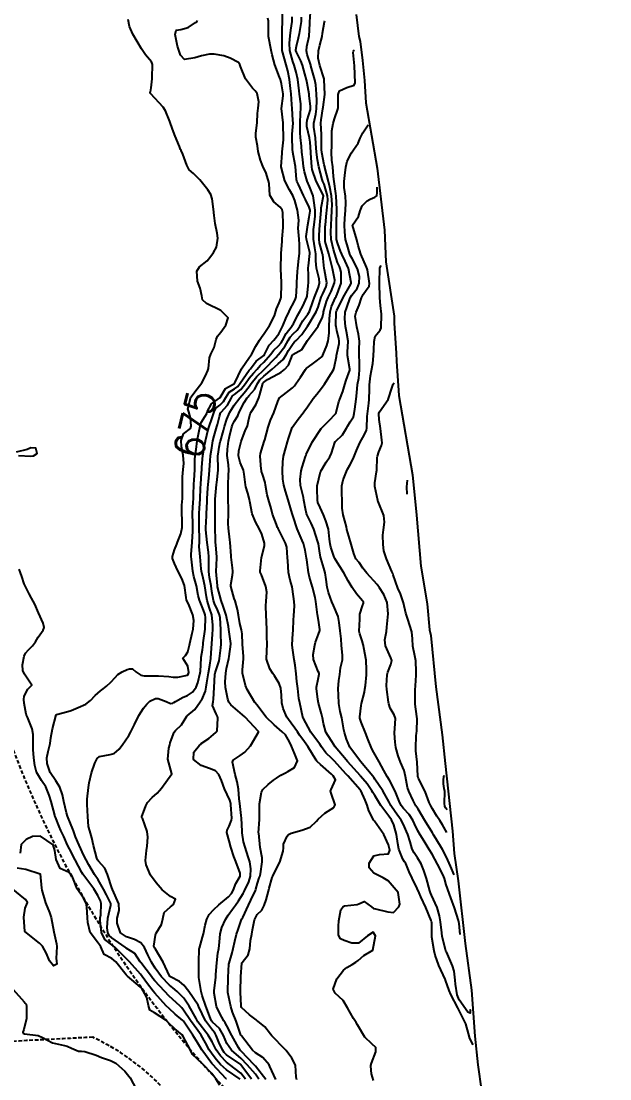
# Model space of a CAD drawing. Header units: metres. Extents: x 292545 to 299085, y 7450245 to 7463078.
# Drawn here: x 296364.2 to 296445.4, y 7455698.9 to 7455844.9 of the extents above; entities that cross this region are included whole.
import ezdxf
from ezdxf.enums import TextEntityAlignment as Align

# ---------------------------------------------------------------- set-up
doc = ezdxf.new("R2010")
doc.units = ezdxf.units.M
doc.linetypes.add('DASHED', pattern=[0.75, 0.5, -0.25])
for name, color, linetype in [('Area', 45, 'Continuous'), ('Cotas', 45, 'Continuous'), ('Curvas de Nivel 1m', 11, 'Continuous'), ('Curvas de Nivel 5m', 15, 'Continuous'), ('Vias Secundárias', 230, 'DASHED')]:
    doc.layers.add(name, color=color, linetype=linetype)
doc.styles.add('Style-STANDARD', font='STANDARD.shx')

msp = doc.modelspace()

# ---------------------------------------------------------------- linework, layer by layer
at = {"layer": 'Area'}
msp.add_polyline3d([(296410.41, 7455845.79, 686.14), (296410.76, 7455842.79, 696.77), (296410.96, 7455842.07, 687.61), (296411.27, 7455839.48, 700.37), (296411.57, 7455836.68, 693.24), (296411.75, 7455833.62, 683.71), (296413.28, 7455824.6, 696.37), (296414.29, 7455816.06, 699.88), (296414.48, 7455811.67, 685.42), (296415.64, 7455804.19, 699.33), (296415.66, 7455803.23, 691.2), (296415.91, 7455799.06, 695.33), (296415.98, 7455797.95, 692.13), (296416.3, 7455793.22, 687.85), (296418.17, 7455782.3, 707.46), (296418.74, 7455776.71, 687.16), (296419.31, 7455769.7, 692.67), (296420.21, 7455764.51, 705.05), (296420.53, 7455760.9, 704.78), (296420.71, 7455760.13, 703.08), (296421.4, 7455753.04, 687.29), (296421.73, 7455750.61, 698.34), (296422.26, 7455746.42, 699.78), (296422.69, 7455742.45, 705.62), (296423.7, 7455733.13, 685.91), (296423.94, 7455730.06, 685.21), (296424.48, 7455726.25, 684.19), (296425.43, 7455717.64, 686.52), (296426.29, 7455711.16, 684.58), (296426.76, 7455704.85, 682.64), (296427.18, 7455700.89, 683.33), (296427.7, 7455697.31, 685.04)], dxfattribs=at)
at = {"layer": 'Curvas de Nivel 1m', "flags": 128}
for points, elevation in [([(296396.97, 7455698.88), (296396.5, 7455699.57), (296395.39, 7455700.9), (296394.53, 7455701.75), (296393.2, 7455702.92), (296392.56, 7455703.83), (296392.1, 7455704.94), (296391.54, 7455705.9), (296390.59, 7455706.78), (296390.44, 7455706.96), (296390.3, 7455707.25), (296389.68, 7455708.97), (296389.15, 7455710.46), (296389.02, 7455710.98), (296388.69, 7455712.95), (296388.69, 7455712.98), (296388.71, 7455714.95), (296388.71, 7455714.98), (296388.77, 7455716.92), (296388.78, 7455716.98), (296389.23, 7455718.48), (296389.34, 7455718.97), (296389.59, 7455720.13), (296389.81, 7455720.97), (296390.12, 7455721.62), (296390.78, 7455722.32), (296391.48, 7455722.95), (296392.79, 7455724.07), (296393.21, 7455724.51), (296393.42, 7455724.92), (296393.82, 7455725.92), (296394.39, 7455726.91), (296394.42, 7455727.33), (296393.8, 7455728.92), (296393.55, 7455729.61), (296393.13, 7455730.93), (296392.89, 7455731.8), (296392.58, 7455732.93), (296392.6, 7455733.24), (296392.91, 7455733.83), (296393.22, 7455734.62), (296393.25, 7455734.93), (296393.14, 7455736.74), (296393.11, 7455736.93), (296392.96, 7455737.4), (296392.27, 7455738.94), (296391.83, 7455740.09), (296391.45, 7455740.95), (296391, 7455741.46), (296390.19, 7455741.78), (296389.01, 7455742.16), (296387.97, 7455742.99), (296388.02, 7455744), (296388.8, 7455744.98), (296388.92, 7455745.1), (296389.05, 7455745.2), (296390.1, 7455745.92), (296391.07, 7455746.75), (296391.17, 7455746.85), (296391.22, 7455746.95), (296391.35, 7455748.69), (296391.28, 7455748.95), (296391.1, 7455749.29), (296390.6, 7455750.45), (296390.67, 7455750.96), (296390.74, 7455751.33), (296390.82, 7455752.95), (296390.93, 7455754.72), (296390.97, 7455754.95), (296391.17, 7455755.67), (296391.5, 7455756.63), (296391.57, 7455756.95), (296391.74, 7455758.41), (296391.78, 7455758.94), (296391.76, 7455760.41), (296391.74, 7455760.94), (296391.66, 7455762.55), (296391.57, 7455762.95), (296391.27, 7455763.64), (296390.85, 7455764.53), (296390.72, 7455764.96), (296390.52, 7455766.19), (296390.4, 7455766.96), (296390.19, 7455768.1), (296390.1, 7455768.97), (296390.1, 7455769.73), (296390.08, 7455770.97), (296390.02, 7455771.63), (296389.86, 7455772.97), (296389.68, 7455774.69), (296389.67, 7455774.97), (296389.77, 7455776.62), (296389.78, 7455776.97), (296389.85, 7455778.57), (296389.86, 7455778.97), (296389.95, 7455780.48), (296389.99, 7455780.96), (296390.14, 7455782.31), (296390.2, 7455782.96), (296390.26, 7455784.21), (296390.31, 7455784.96), (296390.48, 7455786.02), (296390.66, 7455786.96), (296390.83, 7455787.68), (296391.21, 7455788.95), (296391.3, 7455789.22), (296391.58, 7455790.34), (296391.71, 7455790.83), (296391.79, 7455790.95), (296392.64, 7455791.91), (296393.22, 7455792.93), (296393.37, 7455793.17), (296393.62, 7455793.36), (296394.49, 7455794.06), (296395.14, 7455794.91), (296395.65, 7455795.64), (296396.23, 7455796.33), (296396.73, 7455796.89), (296397.17, 7455797.38), (296397.67, 7455797.84), (296398.6, 7455798.87), (296399.06, 7455799.49), (296399.7, 7455800.11), (296400.06, 7455800.49), (296400.25, 7455800.84), (296400.75, 7455801.81), (296401.57, 7455802.83), (296401.64, 7455802.92), (296401.74, 7455803.12), (296402.31, 7455804.26), (296402.64, 7455804.82), (296403.04, 7455805.55), (296403.59, 7455806.81), (296403.63, 7455806.96), (296403.8, 7455808.38), (296403.83, 7455808.81), (296403.82, 7455809.87), (296403.79, 7455810.81), (296403.8, 7455810.85), (296403.84, 7455811.13), (296404.01, 7455812.81), (296404, 7455812.95), (296403.86, 7455813.52), (296403.55, 7455814.81), (296403.52, 7455815.17), (296403.72, 7455816.8), (296403.91, 7455817.85), (296404.05, 7455818.67), (296404.05, 7455818.8), (296403.93, 7455819.22), (296403.41, 7455820.28), (296403.16, 7455820.81), (296402.45, 7455822.34), (296402.21, 7455822.83), (296402.17, 7455823.02), (296402.02, 7455824.83), (296402, 7455825.06), (296401.67, 7455826.83), (296401.64, 7455827.22), (296401.59, 7455828.83), (296401.6, 7455829.28), (296401.7, 7455830.83), (296401.69, 7455831.22), (296401.56, 7455832.84), (296401.54, 7455833.4), (296401.43, 7455834.84), (296401.35, 7455835.61), (296401.22, 7455836.84), (296400.99, 7455838.01), (296400.76, 7455838.84), (296400.2, 7455840.84), (296400.2, 7455841.68), (296400.19, 7455842.85), (296400.19, 7455842.87), (296400.22, 7455843.68), (296400.26, 7455844.82), (296400.26, 7455844.85), (296400.26, 7455846.84)], 678), ([(296402.21, 7455698.82), (296402.13, 7455699.2), (296402.03, 7455700.82), (296401.54, 7455701.82), (296400.74, 7455702.84), (296400.55, 7455703.05), (296398.76, 7455704.86), (296398.58, 7455705.09), (296397.81, 7455706.1), (296396.85, 7455706.89), (296396.71, 7455707), (296396.6, 7455707.11), (296395.71, 7455707.79), (296394.61, 7455708.79), (296394.55, 7455708.91), (296394.53, 7455709), (296394.44, 7455710.91), (296394.44, 7455711.12), (296394.49, 7455712.91), (296394.5, 7455713.07), (296394.64, 7455714.91), (296394.64, 7455714.95), (296394.68, 7455715.01), (296395.52, 7455716.08), (296395.74, 7455716.9), (296395.85, 7455718.02), (296396.03, 7455718.89), (296396.13, 7455719.5), (296396.39, 7455720.89), (296396.77, 7455721.62), (296397.41, 7455722.24), (296397.73, 7455722.87), (296398, 7455723.66), (296398.33, 7455724.86), (296398.42, 7455725.25), (296398.83, 7455726.72), (296398.87, 7455726.82), (296398.89, 7455726.86), (296398.93, 7455726.96), (296399.89, 7455728.85), (296400.36, 7455730.34), (296400.38, 7455730.84), (296400.38, 7455731.34), (296400.9, 7455732.44), (296401.08, 7455732.65), (296401.43, 7455732.83), (296402.91, 7455733.27), (296404.06, 7455733.65), (296404.92, 7455734.49), (296405.15, 7455734.79), (296406.1, 7455735.61), (296406.94, 7455736.14), (296407.32, 7455736.39), (296407.52, 7455736.75), (296406.97, 7455738.37), (296406.87, 7455738.66), (296406.9, 7455738.76), (296406.97, 7455738.87), (296407.54, 7455740.2), (296407.21, 7455740.76), (296407, 7455741), (296405.47, 7455742.33), (296405.02, 7455742.72), (296404.97, 7455742.79), (296404.88, 7455742.94), (296403.73, 7455744.8), (296403.05, 7455745.76), (296402.61, 7455746.37), (296402.32, 7455746.82), (296401.09, 7455748.51), (296400.86, 7455748.83), (296400.33, 7455750.06), (296400.16, 7455750.84), (296400.11, 7455751.87), (296400, 7455752.85), (296399.8, 7455753.5), (296399.16, 7455754.54), (296398.93, 7455754.86), (296398.5, 7455755.54), (296398.02, 7455756.87), (296398.07, 7455758.01), (296398.12, 7455758.87), (296398.1, 7455760), (296398.09, 7455760.87), (296398.03, 7455762.09), (296397.99, 7455762.87), (296397.96, 7455764.19), (296397.99, 7455764.87), (296398.08, 7455766.09), (296397.94, 7455766.87), (296397.33, 7455768.5), (296397.18, 7455768.88), (296397.16, 7455769.05), (296397.35, 7455770.88), (296397.78, 7455772.47), (296397.76, 7455772.88), (296397.39, 7455774.08), (296397.05, 7455774.88), (296396.58, 7455775.72), (296396.04, 7455776.89), (296395.73, 7455778.61), (296395.69, 7455778.9), (296395.46, 7455779.77), (296395.2, 7455780.63), (296395.14, 7455780.9), (296394.96, 7455782.38), (296394.85, 7455782.91), (296394.43, 7455784), (296394.17, 7455784.92), (296394.21, 7455785.6), (296394.54, 7455786.91), (296395.14, 7455788.49), (296395.37, 7455788.9), (296395.43, 7455789.04), (296395.58, 7455789.76), (296395.78, 7455790.71), (296395.89, 7455790.9), (296396.56, 7455791.94), (296396.96, 7455792.89), (296397.14, 7455793.37), (296397.54, 7455794.88), (296397.58, 7455794.95), (296397.64, 7455795.01), (296398.2, 7455795.42), (296399.66, 7455796.21), (296400.04, 7455796.46), (296400.52, 7455796.84), (296401.06, 7455797.44), (296401.64, 7455798.83), (296401.65, 7455798.86), (296401.68, 7455798.89), (296402.92, 7455799.59), (296403.69, 7455800.81), (296403.7, 7455800.83), (296403.71, 7455800.84), (296405.17, 7455802.79), (296405.75, 7455804.02), (296405.89, 7455804.64), (296405.92, 7455804.78), (296406.33, 7455806.21), (296406.56, 7455806.77), (296406.96, 7455807.6), (296407.42, 7455808.76), (296407.44, 7455809.13), (296407.12, 7455810.77), (296406.93, 7455811.68), (296406.64, 7455812.77), (296406.15, 7455814.5), (296406.11, 7455814.78), (296406.14, 7455816.54), (296406.16, 7455816.78), (296406.33, 7455818.37), (296406.37, 7455818.78), (296406.51, 7455820.21), (296406.45, 7455820.77), (296405.97, 7455822.39), (296405.82, 7455822.78), (296405.72, 7455823.04), (296405.24, 7455824.79), (296405.07, 7455825.73), (296404.93, 7455826.79), (296404.84, 7455827.99), (296404.78, 7455828.79), (296404.57, 7455830.28), (296404.58, 7455830.79), (296404.84, 7455832.03), (296404.93, 7455832.79), (296404.96, 7455833.94), (296404.94, 7455834.79), (296404.83, 7455836.09), (296404.71, 7455836.79), (296404.16, 7455838.73), (296404.14, 7455838.8), (296403.67, 7455840.3), (296403.55, 7455840.81), (296403.61, 7455841.4), (296403.91, 7455842.8), (296404.01, 7455844.58), (296404.02, 7455844.8), (296404.16, 7455846.71)], 681), ([(296395.16, 7455698.9), (296394.51, 7455699.73), (296392.95, 7455700.93), (296392.53, 7455701.25), (296391.69, 7455702.1), (296391.11, 7455702.95), (296390.56, 7455704.04), (296390.01, 7455704.97), (296388.59, 7455706.83), (296388.48, 7455706.98), (296388.32, 7455707.26), (296387.39, 7455708.99), (296386.63, 7455710.06), (296385.71, 7455711.01), (296385.13, 7455711.5), (296384.65, 7455711.88), (296383.54, 7455713.04), (296382.68, 7455714.23), (296382.16, 7455715.06), (296381.67, 7455716.04), (296381.21, 7455717.07), (296380.72, 7455717.7), (296379.82, 7455718.18), (296378.73, 7455718.55), (296377.92, 7455719.11), (296377.43, 7455720.44), (296377.44, 7455721.11), (296377.7, 7455722.18), (296377.66, 7455723.11), (296376.8, 7455725.07), (296376.79, 7455725.11), (296376.78, 7455725.12), (296376.76, 7455725.17), (296376.1, 7455727.13), (296375.73, 7455728.02), (296374.85, 7455728.99), (296374.73, 7455729.15), (296374.63, 7455729.38), (296374.17, 7455731.15), (296373.95, 7455732.21), (296373.66, 7455733.16), (296373.51, 7455733.77), (296373.38, 7455735.16), (296373.32, 7455736.79), (296373.33, 7455737.16), (296373.31, 7455737.52), (296373.48, 7455739.16), (296373.6, 7455739.78), (296373.91, 7455741.16), (296374.36, 7455742.5), (296374.7, 7455743.14), (296375.03, 7455743.41), (296376.47, 7455743.68), (296377.03, 7455743.86), (296377.72, 7455744.43), (296378.24, 7455745.11), (296378.56, 7455745.59), (296379.06, 7455746.33), (296379.33, 7455746.83), (296379.46, 7455747.09), (296379.83, 7455747.84), (296380.45, 7455749.08), (296381.1, 7455750.09), (296381.52, 7455750.66), (296381.96, 7455751.06), (296382.74, 7455751.43), (296383.12, 7455751.44), (296384.19, 7455751.03), (296384.81, 7455750.72), (296385.11, 7455750.76), (296385.27, 7455750.86), (296385.5, 7455751.02), (296386.53, 7455751.6), (296387.13, 7455751.82), (296387.84, 7455752.29), (296388.33, 7455752.99), (296388.56, 7455753.58), (296388.9, 7455754.98), (296388.93, 7455755.22), (296389.02, 7455756.98), (296389.04, 7455757.13), (296389.2, 7455758.13), (296389.3, 7455758.89), (296389.31, 7455758.98), (296389.32, 7455759.09), (296389.59, 7455760.97), (296389.63, 7455762.6), (296389.59, 7455762.98), (296389.51, 7455763.23), (296389.27, 7455763.83), (296388.79, 7455764.98), (296388.63, 7455765.64), (296388.38, 7455766.99), (296388.04, 7455768.28), (296387.87, 7455768.99), (296387.68, 7455770.66), (296387.65, 7455771), (296387.65, 7455771.29), (296387.79, 7455772.99), (296387.88, 7455774.51), (296387.88, 7455774.99), (296387.87, 7455775.46), (296387.83, 7455776.99), (296387.92, 7455778.52), (296387.96, 7455778.99), (296387.98, 7455779.51), (296388.03, 7455780.99), (296388.06, 7455781.57), (296388.14, 7455782.99), (296388.17, 7455784.33), (296388.22, 7455784.99), (296388.32, 7455785.78), (296388.48, 7455786.99), (296388.72, 7455788.15), (296388.87, 7455788.98), (296389.02, 7455789.53), (296389.58, 7455790.38), (296389.79, 7455790.77), (296389.86, 7455790.97), (296390.47, 7455792.1), (296391.61, 7455792.9), (296391.64, 7455792.92), (296391.65, 7455792.95), (296392.37, 7455794.2), (296393.64, 7455794.91), (296393.69, 7455794.98), (296394.57, 7455796.92), (296395.68, 7455798.54), (296395.85, 7455798.73), (296395.98, 7455798.9), (296396.57, 7455800.03), (296397.07, 7455800.89), (296397.33, 7455801.27), (296397.72, 7455801.78), (296398.47, 7455802.87), (296399.12, 7455804.24), (296399.32, 7455804.86), (296399.41, 7455805.2), (296399.77, 7455806.03), (296400, 7455806.63), (296400.04, 7455806.85), (296400.1, 7455808.55), (296400.1, 7455808.85), (296400.02, 7455810.66), (296400.01, 7455810.85), (296400.06, 7455812.64), (296400.08, 7455812.85), (296400.19, 7455814.53), (296400.21, 7455814.85), (296400.33, 7455816.41), (296400.33, 7455816.85), (296400.28, 7455818.49), (296400.19, 7455818.85), (296399.93, 7455819.23), (296399.03, 7455819.96), (296398.5, 7455820.87), (296398.4, 7455822.44), (296398.31, 7455822.87), (296398.23, 7455823.13), (296397.98, 7455823.9), (296397.53, 7455824.88), (296397.2, 7455825.7), (296396.91, 7455826.89), (296396.82, 7455827.68), (296396.59, 7455828.89), (296396.56, 7455829.4), (296396.73, 7455830.89), (296396.82, 7455832.15), (296396.89, 7455832.89), (296396.99, 7455833.77), (296396.76, 7455834.89), (296396.49, 7455835.26), (296396.12, 7455835.65), (296395.13, 7455836.91), (296394.46, 7455838.62), (296394.36, 7455838.92), (296394.17, 7455839.19), (296393.03, 7455839.8), (296392.17, 7455840.08), (296390.83, 7455840.31), (296390.18, 7455840.31), (296389.06, 7455840.09), (296388.17, 7455839.83), (296386.75, 7455839.59), (296386.17, 7455840.2), (296385.92, 7455841.02), (296385.77, 7455841.44), (296385.45, 7455843.03), (296385.59, 7455843.65), (296386.22, 7455843.72), (296387.22, 7455844.01), (296388.23, 7455844.68), (296388.41, 7455844.81), (296388.54, 7455844.99)], 676), ([(296395.97, 7455698.9), (296394.52, 7455700.89), (296394.51, 7455700.91), (296392.54, 7455702.27), (296392.2, 7455702.59), (296391.97, 7455702.94), (296391.48, 7455704.03), (296391.11, 7455704.95), (296390.91, 7455705.29), (296390.58, 7455705.66), (296389.62, 7455706.97), (296388.72, 7455708.87), (296388.68, 7455708.98), (296388.61, 7455709.12), (296387.35, 7455710.99), (296386.65, 7455711.87), (296386.03, 7455712.38), (296384.78, 7455713.03), (296384.71, 7455713.07), (296384.66, 7455713.17), (296383.79, 7455715.04), (296382.71, 7455716.86), (296382.65, 7455716.98), (296382.61, 7455717.05), (296382.5, 7455717.27), (296382.73, 7455718.76), (296382.8, 7455718.98), (296382.83, 7455719.05), (296383.54, 7455720.26), (296383.74, 7455721.04), (296383.92, 7455721.89), (296384.78, 7455722.66), (296385.2, 7455723.02), (296385.49, 7455723.72), (296384.79, 7455724.09), (296383.66, 7455725.04), (296382.82, 7455726.01), (296382.02, 7455727.06), (296381.45, 7455728.46), (296381.36, 7455729.06), (296381.47, 7455730.47), (296381.57, 7455731.06), (296381.68, 7455732.28), (296381.58, 7455733.06), (296380.92, 7455734.91), (296380.87, 7455735.02), (296380.86, 7455735.07), (296380.87, 7455735.13), (296380.93, 7455735.38), (296381.4, 7455736.61), (296381.65, 7455737.06), (296382.25, 7455737.76), (296382.97, 7455738.37), (296383.3, 7455738.72), (296383.55, 7455739.04), (296384.15, 7455739.87), (296384.99, 7455741.03), (296384.44, 7455743.04), (296384.59, 7455744.57), (296384.7, 7455745.03), (296384.77, 7455745.3), (296385.06, 7455746.19), (296385.3, 7455746.79), (296385.49, 7455747.02), (296386.31, 7455747.78), (296387.06, 7455749), (296387.08, 7455749.02), (296387.09, 7455749.03), (296388.16, 7455749.93), (296388.91, 7455750.98), (296389, 7455751.1), (296389.12, 7455751.26), (296389.65, 7455752.46), (296389.74, 7455752.97), (296389.79, 7455753.61), (296390.02, 7455754.97), (296390.22, 7455756.01), (296390.34, 7455756.96), (296390.41, 7455757.74), (296390.5, 7455758.96), (296390.58, 7455760.31), (296390.63, 7455760.96), (296390.65, 7455761.55), (296390.49, 7455762.96), (296390.2, 7455763.89), (296389.85, 7455764.97), (296389.75, 7455765.44), (296389.54, 7455766.98), (296389.32, 7455768.02), (296389.07, 7455768.98), (296389.02, 7455769.3), (296388.89, 7455770.98), (296388.77, 7455772.38), (296388.78, 7455772.98), (296388.79, 7455773.57), (296388.76, 7455774.98), (296388.76, 7455776.33), (296388.77, 7455776.98), (296388.79, 7455777.62), (296388.88, 7455778.98), (296388.94, 7455780.45), (296388.97, 7455780.98), (296389.09, 7455782.58), (296389.12, 7455782.98), (296389.13, 7455783.34), (296389.27, 7455784.97), (296389.54, 7455786.56), (296389.61, 7455786.9), (296389.63, 7455786.97), (296389.99, 7455788.54), (296390.12, 7455788.96), (296390.52, 7455790.02), (296390.8, 7455790.96), (296391.07, 7455791.48), (296391.6, 7455791.92), (296392.13, 7455792.42), (296392.42, 7455792.94), (296392.87, 7455793.69), (296393.63, 7455794.17), (296394.07, 7455794.49), (296394.42, 7455794.92), (296395.66, 7455796.71), (296395.75, 7455796.82), (296395.81, 7455796.9), (296396.61, 7455797.96), (296397.68, 7455798.77), (296397.77, 7455798.88), (296398.41, 7455800.16), (296399.03, 7455800.86), (296399.72, 7455801.74), (296400.11, 7455802.47), (296400.29, 7455802.84), (296400.71, 7455803.88), (296401.16, 7455804.84), (296401.37, 7455805.23), (296401.77, 7455805.99), (296402.04, 7455806.56), (296402.11, 7455806.83), (296402.21, 7455808.42), (296402.23, 7455808.83), (296402.32, 7455810.33), (296402.35, 7455810.82), (296402.51, 7455812.16), (296402.59, 7455812.82), (296402.61, 7455814.08), (296402.53, 7455814.82), (296402.41, 7455816.31), (296402.45, 7455816.82), (296402.51, 7455817.42), (296402.33, 7455818.82), (296402.24, 7455819.14), (296401.94, 7455820.15), (296401.66, 7455820.83), (296401.2, 7455821.59), (296400.55, 7455822.84), (296400.04, 7455824.8), (296400.04, 7455824.85), (296400.18, 7455826.69), (296400.2, 7455826.85), (296400.39, 7455828.49), (296400.4, 7455828.85), (296400.36, 7455830.55), (296400.34, 7455830.85), (296400.09, 7455832.85), (296400.36, 7455834.6), (296400.36, 7455834.85), (296400.13, 7455836.25), (296399.97, 7455836.85), (296399.85, 7455837.14), (296399.18, 7455838.86), (296398.81, 7455840.23), (296398.67, 7455840.87), (296398.33, 7455842.75), (296398.32, 7455842.87), (296398.33, 7455844.77), (296398.32, 7455844.87), (296398.24, 7455845.3)], 677), ([(296397.97, 7455698.87), (296396.52, 7455700.7), (296396.35, 7455700.89), (296394.54, 7455702.77), (296394.42, 7455702.91), (296394.17, 7455703.29), (296393.28, 7455704.92), (296392.59, 7455706.26), (296392.33, 7455706.67), (296392.16, 7455706.94), (296391.6, 7455707.94), (296391.15, 7455708.95), (296390.84, 7455710.75), (296390.82, 7455710.96), (296390.83, 7455711.14), (296391.03, 7455712.95), (296391.07, 7455713.36), (296391.2, 7455714.95), (296391.35, 7455716.3), (296391.46, 7455716.95), (296391.57, 7455717.79), (296391.67, 7455718.95), (296391.86, 7455719.83), (296392.37, 7455720.94), (296392.77, 7455721.51), (296393.36, 7455722.34), (296393.77, 7455722.92), (296394.2, 7455723.51), (296394.8, 7455724.52), (296395.01, 7455724.91), (296395.61, 7455726.11), (296395.83, 7455726.9), (296395.87, 7455727.92), (296395.72, 7455728.9), (296395.53, 7455729.57), (296395.08, 7455730.91), (296394.88, 7455731.64), (296394.7, 7455732.91), (296394.69, 7455733.13), (296394.58, 7455734.91), (296394.55, 7455735.3), (296394.36, 7455736.92), (296394.29, 7455737.58), (296394.2, 7455738.92), (296393.99, 7455739.91), (296393.71, 7455740.92), (296393.33, 7455742.62), (296393.43, 7455742.93), (296394.41, 7455743.54), (296395.03, 7455744.02), (296395.81, 7455744.9), (296396.94, 7455746.76), (296396.92, 7455746.88), (296395.09, 7455748.86), (296395.04, 7455748.91), (296393.11, 7455750.56), (296392.85, 7455750.93), (296392.72, 7455751.34), (296392.39, 7455752.94), (296392.34, 7455753.74), (296392.42, 7455754.94), (296392.54, 7455755.57), (296392.86, 7455756.93), (296392.91, 7455757.21), (296393.14, 7455758.93), (296393.14, 7455759.01), (296392.85, 7455760.93), (296392.8, 7455761.37), (296392.48, 7455762.94), (296392.05, 7455764.17), (296391.79, 7455764.94), (296391.3, 7455766.82), (296391.28, 7455766.93), (296391.28, 7455766.95), (296391.27, 7455766.99), (296391.1, 7455768.95), (296391.19, 7455770.79), (296391.19, 7455770.95), (296391.05, 7455772.64), (296391.01, 7455772.95), (296390.99, 7455773.35), (296390.98, 7455774.95), (296390.97, 7455775.39), (296390.94, 7455776.95), (296390.94, 7455777.44), (296390.96, 7455778.95), (296390.99, 7455779.43), (296391.14, 7455780.95), (296391.18, 7455781.25), (296391.38, 7455782.95), (296391.39, 7455783.06), (296391.34, 7455784.95), (296391.36, 7455785.12), (296391.53, 7455786.11), (296391.67, 7455786.82), (296391.7, 7455786.95), (296392.1, 7455788.4), (296392.25, 7455788.94), (296392.55, 7455789.97), (296393, 7455790.94), (296393.23, 7455791.3), (296393.6, 7455791.91), (296394.35, 7455792.92), (296394.95, 7455793.58), (296395.64, 7455794.47), (296395.81, 7455794.73), (296395.92, 7455794.9), (296396.7, 7455795.85), (296397.66, 7455796.76), (296397.78, 7455796.88), (296399.32, 7455798.49), (296399.65, 7455798.85), (296399.67, 7455798.87), (296399.68, 7455798.89), (296400.55, 7455799.99), (296401.04, 7455800.84), (296401.28, 7455801.27), (296401.72, 7455801.75), (296402.28, 7455802.27), (296402.65, 7455802.82), (296403.04, 7455803.52), (296403.75, 7455804.45), (296403.95, 7455804.81), (296404.42, 7455806.15), (296404.66, 7455806.8), (296405.21, 7455808.2), (296405.35, 7455808.79), (296405.29, 7455809.31), (296404.95, 7455810.79), (296404.85, 7455811.8), (296404.82, 7455812.8), (296404.69, 7455813.63), (296404.52, 7455814.8), (296404.53, 7455816.16), (296404.59, 7455816.79), (296404.74, 7455817.97), (296404.75, 7455818.79), (296404.58, 7455820.15), (296404.46, 7455820.79), (296403.96, 7455822.09), (296403.65, 7455822.8), (296403.26, 7455824.09), (296403.14, 7455824.81), (296403.03, 7455825.79), (296402.93, 7455826.82), (296402.86, 7455827.65), (296402.74, 7455828.82), (296402.69, 7455829.46), (296402.68, 7455830.82), (296402.72, 7455832.19), (296402.77, 7455832.82), (296402.77, 7455833.49), (296402.59, 7455834.82), (296402.55, 7455835.25), (296402.38, 7455836.83), (296402.15, 7455837.85), (296401.85, 7455838.83), (296401.69, 7455839.31), (296401.26, 7455840.84), (296401.19, 7455841.85), (296401.29, 7455842.84), (296401.4, 7455843.66), (296401.58, 7455844.84), (296401.58, 7455845.5)], 679), ([(296412.78, 7455698.7), (296412.51, 7455699.64), (296412.43, 7455700.7), (296412.43, 7455700.8), (296412.53, 7455701.09), (296413.1, 7455702.69), (296413.12, 7455703.26), (296412.55, 7455703.76), (296411.62, 7455704.71), (296410.59, 7455706.42), (296410.41, 7455706.72), (296410.05, 7455707.28), (296409.23, 7455708.73), (296408.63, 7455709.74), (296407.5, 7455710.76), (296407.22, 7455711.33), (296407.73, 7455712.75), (296408.67, 7455713.93), (296409.13, 7455714.29), (296409.85, 7455714.73), (296410.38, 7455715.03), (296410.69, 7455715.28), (296411.45, 7455715.96), (296412.71, 7455716.7), (296413.09, 7455718.69), (296412.74, 7455719.19), (296411.97, 7455718.7), (296410.72, 7455717.69), (296409.81, 7455717.65), (296408.73, 7455718.04), (296408.26, 7455718.28), (296407.98, 7455718.75), (296407.98, 7455719.99), (296408.02, 7455720.75), (296408.3, 7455722.27), (296408.63, 7455722.74), (296408.78, 7455722.81), (296410.52, 7455722.99), (296410.79, 7455723.08), (296411.51, 7455723.43), (296412.52, 7455722.69), (296412.78, 7455722.47), (296413.06, 7455722.41), (296414.77, 7455722), (296415.54, 7455721.89), (296416.28, 7455722.66), (296416.41, 7455723.03), (296416.19, 7455724.66), (296414.83, 7455726.29), (296414.14, 7455726.68), (296412.84, 7455727.33), (296412.21, 7455728.07), (296412.18, 7455728.7), (296412.86, 7455729.72), (296413.64, 7455729.91), (296414.87, 7455729.99), (296415.03, 7455730.5), (296415.02, 7455730.67), (296414.88, 7455731.24), (296414.21, 7455732.68), (296412.92, 7455734.5), (296412.84, 7455734.61), (296412.78, 7455734.69), (296412.16, 7455735.92), (296411.93, 7455736.71), (296411.66, 7455737.41), (296411.05, 7455738.72), (296411.02, 7455738.77), (296410.97, 7455738.83), (296409.24, 7455740.74), (296409, 7455741.01), (296407.41, 7455742.76), (296407.03, 7455743.14), (296406.21, 7455743.95), (296405.62, 7455744.78), (296405.38, 7455745.12), (296405.05, 7455745.53), (296404.16, 7455746.8), (296403.09, 7455748.77), (296403.07, 7455748.81), (296403.06, 7455748.84), (296402.62, 7455750.81), (296402.51, 7455751.42), (296402.34, 7455752.82), (296402.22, 7455753.75), (296402.11, 7455754.82), (296401.98, 7455756.02), (296401.84, 7455756.82), (296401.61, 7455758.42), (296401.6, 7455758.83), (296401.67, 7455760.39), (296401.7, 7455760.83), (296401.77, 7455762.3), (296401.8, 7455762.82), (296401.88, 7455764.22), (296401.84, 7455764.82), (296401.61, 7455766.52), (296401.56, 7455766.83), (296401.32, 7455767.75), (296401.09, 7455768.83), (296400.96, 7455770.44), (296400.94, 7455770.84), (296400.83, 7455772.3), (296400.68, 7455772.84), (296399.92, 7455774.32), (296399.63, 7455774.86), (296399.56, 7455775.02), (296399.41, 7455775.44), (296398.88, 7455776.87), (296398.66, 7455777.64), (296398.31, 7455778.87), (296398.13, 7455779.55), (296397.91, 7455780.88), (296397.84, 7455781.24), (296397.49, 7455782.38), (296397.37, 7455782.76), (296397.34, 7455782.88), (296397.32, 7455783.06), (296397.15, 7455784.88), (296397.19, 7455785.22), (296397.54, 7455786.31), (296397.72, 7455786.88), (296397.79, 7455787.12), (296398.26, 7455788.87), (296398.59, 7455789.85), (296399.04, 7455790.86), (296399.61, 7455792.41), (296399.72, 7455792.74), (296399.8, 7455792.85), (296400.82, 7455793.64), (296401.63, 7455794.3), (296401.89, 7455794.57), (296402.08, 7455794.83), (296402.71, 7455795.76), (296403.4, 7455796.81), (296403.52, 7455796.95), (296403.67, 7455797.06), (296404.72, 7455797.84), (296405.68, 7455798.56), (296405.78, 7455798.68), (296405.83, 7455798.78), (296406.35, 7455800.12), (296406.55, 7455800.77), (296406.66, 7455801.84), (296406.66, 7455802.77), (296406.72, 7455803.8), (296406.83, 7455804.77), (296407.02, 7455805.51), (296407.56, 7455806.76), (296407.63, 7455806.91), (296407.79, 7455807.21), (296408.33, 7455808.75), (296408.33, 7455810.25), (296408.21, 7455810.75), (296408.1, 7455811.02), (296407.84, 7455811.59), (296407.44, 7455812.76), (296407.26, 7455813.37), (296406.96, 7455814.77), (296406.9, 7455815.76), (296406.94, 7455816.77), (296407, 7455817.68), (296407.07, 7455818.77), (296407.11, 7455819.59), (296407.01, 7455820.77), (296406.76, 7455821.97), (296406.58, 7455822.77), (296406.09, 7455824.68), (296406.07, 7455824.78), (296406, 7455825.08), (296405.67, 7455826.78), (296405.64, 7455827.17), (296405.63, 7455828.78), (296405.61, 7455829.23), (296405.54, 7455830.79), (296405.59, 7455831.26), (296405.83, 7455832.78), (296405.86, 7455833.01), (296406.07, 7455834.78), (296406.08, 7455834.82), (296406.01, 7455836.78), (296405.99, 7455836.93), (296405.41, 7455838.79), (296405.18, 7455839.79), (296405.2, 7455840.79), (296405.41, 7455841.57), (296405.71, 7455842.79), (296405.78, 7455843.22), (296406.05, 7455844.78), (296406.08, 7455844.93)], 682), ([(296426.55, 7455703.62), (296426.08, 7455704.53), (296425.91, 7455705.2), (296425.51, 7455706.54), (296424.61, 7455708.36), (296424.54, 7455708.47), (296424.51, 7455708.55), (296424.42, 7455708.75), (296423.46, 7455710.57), (296423.23, 7455711.15), (296422.72, 7455712.58), (296422.71, 7455712.62), (296422.66, 7455712.71), (296421.82, 7455714.59), (296421.29, 7455716), (296421.15, 7455716.6), (296420.82, 7455718.51), (296420.82, 7455718.6), (296420.82, 7455720.53), (296420.81, 7455720.6), (296420.76, 7455720.78), (296419.99, 7455722.61), (296419.33, 7455724.08), (296419.08, 7455724.62), (296418.81, 7455725.19), (296418.12, 7455726.63), (296417.73, 7455727.53), (296417.24, 7455728.64), (296417.09, 7455728.88), (296416.86, 7455729.27), (296416.29, 7455730.66), (296416.13, 7455731.41), (296415.98, 7455732.66), (296415.6, 7455733.98), (296415.28, 7455734.67), (296414.93, 7455735.19), (296413.81, 7455736.68), (296412.96, 7455738.02), (296412.72, 7455738.44), (296412.56, 7455738.7), (296411.9, 7455739.63), (296411.01, 7455740.72), (296410.99, 7455740.74), (296409.22, 7455742.74), (296409.03, 7455742.96), (296407.53, 7455744.76), (296407.05, 7455745.48), (296406.55, 7455746.26), (296406.24, 7455746.77), (296405.9, 7455747.96), (296405.76, 7455748.78), (296405.62, 7455749.31), (296405.22, 7455750.79), (296405.12, 7455751.3), (296404.92, 7455752.79), (296404.92, 7455753.01), (296405.16, 7455754.1), (296405.3, 7455754.79), (296405.29, 7455754.91), (296405.17, 7455755.16), (296404.52, 7455756.8), (296404.47, 7455757.52), (296404.69, 7455758.8), (296404.81, 7455759.21), (296405.23, 7455760.3), (296405.38, 7455760.79), (296405.39, 7455760.94), (296405.24, 7455761.89), (296405.11, 7455762.79), (296405.08, 7455762.97), (296404.83, 7455764.79), (296404.74, 7455765.35), (296404.37, 7455766.8), (296403.95, 7455768.18), (296403.81, 7455768.81), (296403.61, 7455770.55), (296403.56, 7455770.81), (296403.36, 7455771.88), (296403.14, 7455772.81), (296402.98, 7455773.21), (296402.29, 7455774.82), (296401.71, 7455776.54), (296401.62, 7455776.83), (296401.43, 7455777.42), (296401.01, 7455778.84), (296400.66, 7455780.04), (296400.44, 7455780.85), (296400.3, 7455781.67), (296400.24, 7455782.85), (296400.27, 7455784.09), (296400.39, 7455784.85), (296400.72, 7455786.03), (296400.93, 7455786.84), (296401.06, 7455787.32), (296401.56, 7455788.83), (296402.42, 7455789.98), (296403.08, 7455790.82), (296403.3, 7455791.1), (296403.6, 7455791.54), (296404.48, 7455792.8), (296404.97, 7455793.44), (296405.63, 7455794.24), (296405.87, 7455794.55), (296406.03, 7455794.78), (296406.65, 7455795.77), (296407.27, 7455796.76), (296407.38, 7455797.05), (296407.68, 7455798.6), (296407.7, 7455798.75), (296408.05, 7455800.41), (296408.08, 7455800.76), (296408.03, 7455801.07), (296407.73, 7455802.22), (296407.63, 7455802.76), (296407.62, 7455802.88), (296407.66, 7455804.76), (296407.68, 7455804.84), (296407.76, 7455805.01), (296408.34, 7455806.18), (296408.63, 7455806.75), (296409.65, 7455808.58), (296409.71, 7455808.73), (296409.72, 7455808.81), (296409.35, 7455810.74), (296408.89, 7455811.79), (296408.42, 7455812.75), (296408.25, 7455813.15), (296407.87, 7455814.14), (296407.69, 7455814.76), (296407.67, 7455814.97), (296407.69, 7455816.76), (296407.69, 7455816.98), (296407.75, 7455818.76), (296407.74, 7455818.94), (296407.64, 7455820.76), (296407.6, 7455821.11), (296407.37, 7455822.77), (296407.29, 7455823.46), (296407.17, 7455824.77), (296407.06, 7455825.71), (296407.02, 7455826.77), (296407.07, 7455827.73), (296407.07, 7455828.77), (296407.06, 7455829.77), (296407.21, 7455830.77), (296407.43, 7455831.41), (296407.87, 7455832.76), (296407.9, 7455832.95), (296407.94, 7455834.76), (296407.96, 7455834.92), (296408.12, 7455835.25), (296409.1, 7455835.72), (296410.13, 7455836.07), (296410.25, 7455836.38), (296410.16, 7455838.73), (296410, 7455840.55), (296410.02, 7455840.73), (296410.09, 7455840.83), (296410.18, 7455840.92)], 683), ([(296426.25, 7455708.34), (296426.13, 7455708.46), (296426.11, 7455708.02), (296425.82, 7455708.13), (296424.63, 7455709.87), (296424.35, 7455710.55), (296424.1, 7455712), (296424.05, 7455712.56), (296423.92, 7455713.81), (296423.69, 7455714.56), (296422.84, 7455716.45), (296422.79, 7455716.58), (296422.77, 7455716.63), (296422.72, 7455716.79), (296422.28, 7455718.58), (296422.21, 7455719.11), (296422.05, 7455720.59), (296421.9, 7455721.45), (296421.59, 7455722.59), (296420.8, 7455724.28), (296420.64, 7455724.6), (296420.54, 7455724.87), (296420.09, 7455726.61), (296419.75, 7455727.71), (296419.37, 7455728.61), (296418.86, 7455729.46), (296418.38, 7455730.14), (296418.12, 7455730.63), (296417.86, 7455731.67), (296417.55, 7455732.64), (296417.36, 7455733.09), (296416.92, 7455734.06), (296416.59, 7455734.65), (296415.8, 7455735.79), (296415.19, 7455736.67), (296414.95, 7455737.1), (296414.09, 7455738.68), (296412.99, 7455740.29), (296412.82, 7455740.52), (296412.68, 7455740.69), (296411.02, 7455742.72), (296409.55, 7455744.73), (296409.05, 7455745.8), (296408.79, 7455746.74), (296408.72, 7455747.09), (296408.42, 7455748.75), (296408.2, 7455749.65), (296408, 7455750.75), (296407.95, 7455751.93), (296407.93, 7455752.75), (296408.02, 7455753.89), (296408.13, 7455754.75), (296408.26, 7455755.66), (296408.51, 7455756.75), (296408.53, 7455757.41), (296408.38, 7455758.75), (296408.33, 7455759.64), (296408.21, 7455760.75), (296408.08, 7455761.91), (296407.92, 7455762.75), (296407.28, 7455764.26), (296407.05, 7455764.76), (296406.59, 7455766.06), (296406.4, 7455766.77), (296406.25, 7455767.84), (296406.11, 7455768.78), (296405.95, 7455769.39), (296405.52, 7455770.79), (296405.49, 7455770.92), (296405.36, 7455771.8), (296405.19, 7455772.79), (296405.13, 7455773.04), (296404.57, 7455774.79), (296404.22, 7455775.61), (296403.61, 7455776.81), (296403.56, 7455776.95), (296403.43, 7455777.6), (296403.21, 7455778.81), (296403.13, 7455779.14), (296402.72, 7455780.82), (296402.66, 7455781.64), (296402.83, 7455782.82), (296402.96, 7455783.36), (296403.43, 7455784.81), (296403.45, 7455784.88), (296403.53, 7455785.08), (296404.34, 7455786.8), (296405.56, 7455788.68), (296405.61, 7455788.73), (296405.66, 7455788.78), (296406.62, 7455789.73), (296407.59, 7455790.76), (296408.01, 7455792.35), (296408.16, 7455792.75), (296408.58, 7455793.8), (296408.84, 7455794.75), (296409.03, 7455795.36), (296409.55, 7455796.74), (296409.54, 7455796.86), (296409.2, 7455798.74), (296409.2, 7455799.23), (296409.3, 7455800.74), (296409.07, 7455802.08), (296408.93, 7455802.74), (296408.83, 7455803.83), (296408.91, 7455804.74), (296409.11, 7455805.39), (296409.59, 7455806.73), (296409.79, 7455807.08), (296410.52, 7455808), (296410.84, 7455808.72), (296410.88, 7455809.66), (296410.59, 7455810.72), (296409.85, 7455812.15), (296409.62, 7455812.51), (296409.53, 7455812.73), (296409.15, 7455814.02), (296408.95, 7455814.74), (296408.82, 7455815.82), (296408.79, 7455816.75), (296408.84, 7455817.68), (296408.94, 7455818.74), (296409, 7455819.81), (296408.93, 7455820.75), (296408.77, 7455821.94), (296408.77, 7455822.75), (296408.85, 7455823.61), (296408.97, 7455824.75), (296409.18, 7455825.57), (296409.75, 7455826.73), (296410.03, 7455827.15), (296410.7, 7455828.06), (296410.95, 7455828.72), (296411.31, 7455829.46), (296412.06, 7455830.56)], 684), ([(296423.93, 7455727.1), (296423.42, 7455728.28), (296422.86, 7455729.52), (296422.3, 7455730.59), (296421.38, 7455732.11), (296421.09, 7455732.6), (296421.02, 7455732.71), (296420.91, 7455732.9), (296419.89, 7455734.61), (296418.94, 7455736.17), (296418.75, 7455736.43), (296418.62, 7455736.62), (296418.25, 7455737.33), (296417.65, 7455738.64), (296417.49, 7455739.16), (296417.23, 7455740.65), (296417.01, 7455741.47), (296416.5, 7455742.66), (296416.18, 7455743.51), (296415.88, 7455744.66), (296415.77, 7455745.38), (296415.69, 7455746.66), (296415.77, 7455747.97), (296415.81, 7455748.66), (296415.63, 7455749.19), (296415.11, 7455750.1), (296414.89, 7455750.67), (296414.85, 7455750.94), (296414.63, 7455752.68), (296414.61, 7455753.21), (296414.7, 7455754.67), (296414.77, 7455755.07), (296415.18, 7455756.13), (296415.3, 7455756.67), (296415.19, 7455757.05), (296414.43, 7455758.68), (296414.36, 7455759.54), (296414.57, 7455760.68), (296414.65, 7455761.27), (296414.79, 7455762.67), (296414.83, 7455763.11), (296414.69, 7455764.68), (296414.22, 7455765.76), (296413.64, 7455766.69), (296413.31, 7455767.14), (296411.89, 7455768.7), (296411.34, 7455769.43), (296410.8, 7455770.17), (296410.38, 7455770.72), (296410.07, 7455771.44), (296409.71, 7455772.73), (296409.39, 7455773.83), (296409.14, 7455774.74), (296409.05, 7455775.1), (296408.62, 7455776.75), (296408.47, 7455777.71), (296408.47, 7455778.75), (296408.43, 7455779.78), (296408.41, 7455780.75), (296408.62, 7455781.61), (296409.05, 7455782.74), (296409.19, 7455783.05), (296409.51, 7455783.6), (296409.92, 7455784.33), (296410.1, 7455784.73), (296410.44, 7455785.63), (296410.92, 7455786.72), (296411.55, 7455787.87), (296411.82, 7455788.45), (296411.87, 7455788.71), (296411.94, 7455790.35), (296411.96, 7455790.71), (296412.14, 7455792.18), (296412.19, 7455792.7), (296412.23, 7455794.1), (296412.24, 7455794.7), (296412.38, 7455795.97), (296412.54, 7455796.7), (296412.72, 7455797.65), (296412.79, 7455798.7), (296412.83, 7455799.57), (296412.88, 7455800.7), (296413.02, 7455801.4), (296413.73, 7455802.23), (296413.85, 7455802.57), (296413.88, 7455804.44), (296413.77, 7455805.67), (296413.66, 7455806.69), (296413.66, 7455806.82), (296413.61, 7455808.69), (296413.61, 7455808.89), (296413.66, 7455810.69), (296413.67, 7455810.84), (296413.83, 7455811.17)], 686), ([(296422.9, 7455732.95), (296422.33, 7455733.99), (296421.92, 7455734.59), (296421.51, 7455735.17), (296420.94, 7455736.18), (296420.71, 7455736.6), (296420.48, 7455737.08), (296419.9, 7455738.61), (296418.99, 7455740.41), (296418.94, 7455740.56), (296418.92, 7455740.62), (296418.91, 7455740.7), (296418.8, 7455742.62), (296418.63, 7455744.22), (296418.61, 7455744.63), (296418.69, 7455746.26), (296418.72, 7455746.62), (296418.75, 7455746.94), (296418.81, 7455748.62), (296418.79, 7455748.93), (296418.56, 7455750.63), (296418.52, 7455751.23), (296418.54, 7455752.63), (296418.57, 7455753.19), (296418.66, 7455754.63), (296418.68, 7455755.12), (296418.65, 7455756.63), (296418.51, 7455757.31), (296418.21, 7455758.63), (296418.18, 7455759.68), (296418.08, 7455760.63), (296417.52, 7455762.37), (296417.42, 7455762.64), (296417.26, 7455763.19), (296416.95, 7455764.64), (296416.53, 7455765.89), (296416.13, 7455766.66), (296415.52, 7455768.48), (296415.48, 7455768.67), (296415.43, 7455768.76), (296415.34, 7455768.93), (296414.6, 7455770.68), (296414.24, 7455771.8), (296414.11, 7455772.68), (296414.1, 7455773.98), (296414.17, 7455774.68), (296414.33, 7455775.76), (296414.24, 7455776.68), (296413.44, 7455778.62), (296413.41, 7455778.69), (296413.39, 7455778.74), (296413, 7455780.69), (296412.97, 7455781.2), (296413.21, 7455782.69), (296413.24, 7455782.95), (296413.31, 7455784.69), (296413.34, 7455784.88), (296413.53, 7455785.48), (296413.9, 7455786.33), (296413.98, 7455786.69), (296413.96, 7455787.09), (296413.77, 7455788.69), (296413.58, 7455789.94), (296413.51, 7455790.69), (296413.51, 7455790.77), (296413.6, 7455791), (296414.8, 7455792.67), (296415.35, 7455794.39), (296415.44, 7455794.66), (296415.51, 7455794.79), (296415.63, 7455794.98)], 687), ([(296363.85, 7455784.95), (296365.52, 7455784.85), (296365.89, 7455784.89), (296366.4, 7455785.25), (296366.24, 7455785.96), (296365.53, 7455786.02), (296365.02, 7455785.78), (296363.52, 7455785.42)], 674), ([(296417.46, 7455779.64), (296417.38, 7455780.64), (296417.48, 7455781.55)], 688), ([(296392.51, 7455698.93), (296392.49, 7455698.95), (296390.6, 7455700.96), (296390.56, 7455701), (296390.52, 7455701.05), (296389.13, 7455702.97), (296388.56, 7455703.88), (296387.87, 7455704.99), (296386.59, 7455706.92), (296386.56, 7455706.97), (296386.51, 7455707), (296385.45, 7455707.86), (296384.61, 7455708.63), (296384.22, 7455709.03), (296382.64, 7455710.78), (296382.42, 7455711.05), (296381.65, 7455712.06), (296380.9, 7455713.08), (296380.67, 7455713.37), (296379.13, 7455715.1), (296378.92, 7455715.32), (296378.7, 7455715.54), (296377.12, 7455717.12), (296376.72, 7455717.43), (296375.76, 7455718.17), (296375.3, 7455719.14), (296375.1, 7455720.8), (296375.12, 7455721.14), (296375.18, 7455721.56), (296375.23, 7455723.14), (296375.14, 7455723.5), (296374.79, 7455724.23), (296374.22, 7455725.16), (296372.83, 7455727.01), (296372.73, 7455727.17), (296372.58, 7455727.42), (296371.66, 7455729.18), (296370.88, 7455730.67), (296370.61, 7455731.19), (296370.07, 7455732.37), (296369.68, 7455733.21), (296369.45, 7455733.75), (296368.92, 7455735.04), (296368.85, 7455735.22), (296368.83, 7455735.32), (296368.36, 7455737.23), (296368.09, 7455738.1), (296367.59, 7455739.23), (296366.99, 7455740.12), (296366.33, 7455741.25), (296366.09, 7455742.17), (296365.96, 7455743.25), (296365.87, 7455744.41), (296365.88, 7455745.25), (296365.88, 7455746.44), (296365.74, 7455747.25), (296365.09, 7455748.85), (296364.94, 7455749.11), (296364.88, 7455749.26), (296364.6, 7455750.76), (296364.56, 7455751.27), (296364.63, 7455751.75), (296365.13, 7455752.7), (296365.42, 7455752.97), (296365.66, 7455753.25), (296365.15, 7455754.1), (296364.68, 7455754.78), (296364.45, 7455755.27), (296364.39, 7455756.05), (296364.64, 7455757.27), (296364.8, 7455757.67), (296365.2, 7455758.15), (296365.76, 7455758.7), (296366.18, 7455759.25), (296366.56, 7455759.91), (296367.23, 7455760.86), (296367.38, 7455761.24), (296367.24, 7455761.82), (296366.61, 7455763.25), (296366.07, 7455764.46), (296365.64, 7455765.26), (296365.29, 7455765.87), (296364.61, 7455767.27), (296364.31, 7455768.28), (296363.94, 7455769.27)], 674), ([(296422.94, 7455736.07), (296422.72, 7455736.35), (296422.62, 7455736.57), (296422.59, 7455736.93), (296422.62, 7455738.58), (296422.56, 7455738.99), (296422.45, 7455739.66), (296422.45, 7455740.2), (296422.48, 7455740.62), (296422.54, 7455740.86)], 688), ([(296391.61, 7455698.07), (296391.03, 7455698.95), (296390.5, 7455699.7), (296389.28, 7455700.97), (296388.53, 7455701.67), (296387.85, 7455702.3), (296387.49, 7455702.99), (296386.57, 7455704.8), (296386.39, 7455705), (296385.4, 7455705.84), (296384.59, 7455706.64), (296384.18, 7455707.03), (296382.6, 7455708.04), (296381.97, 7455708.42), (296381.79, 7455709.06), (296381.54, 7455710.15), (296381.05, 7455711.07), (296380.89, 7455711.32), (296380.65, 7455711.58), (296378.87, 7455713.1), (296378.67, 7455713.31), (296377.28, 7455715.11), (296376.7, 7455715.55), (296375.66, 7455716.09), (296375.19, 7455717.14), (296375.02, 7455717.44), (296374.72, 7455717.79), (296373.72, 7455719.16), (296373.4, 7455720.52), (296373.37, 7455721.16), (296373.26, 7455722.69), (296373.17, 7455723.17), (296372.79, 7455723.88), (296371.91, 7455725.18), (296371.33, 7455726.68), (296371.08, 7455727.19), (296370.84, 7455727.44), (296369.59, 7455727.96), (296369.02, 7455729.22), (296368.87, 7455730.47), (296368.6, 7455731.22), (296366.89, 7455732.41), (296365.77, 7455732.38), (296364.89, 7455731.98), (296364.21, 7455731.27), (296364.05, 7455730.09)], 673), ([(296363.64, 7455728.08), (296364.84, 7455727.89), (296366.83, 7455727.24), (296367.01, 7455725.24), (296367.05, 7455724.99), (296367.58, 7455723.23), (296368.1, 7455721.89), (296368.33, 7455721.22), (296368.73, 7455719.22), (296369.07, 7455717.57), (296369.11, 7455717.21), (296369.02, 7455715.54), (296369.06, 7455715.21), (296369.14, 7455714.76), (296368.68, 7455714.55), (296368.11, 7455715.23), (296367.7, 7455716.23), (296367.17, 7455717.24), (296366.72, 7455717.66), (296364.73, 7455719.26), (296364.59, 7455721.26), (296364.78, 7455722.49), (296365.01, 7455723.03), (296365.06, 7455723.26), (296364.79, 7455723.68), (296362.81, 7455725.29)], 673), ([(296363.12, 7455711.29), (296364.63, 7455709.55), (296364.77, 7455709.41), (296364.88, 7455709.27), (296364.93, 7455708.95), (296364.95, 7455707.26), (296364.58, 7455705.77), (296364.45, 7455705.4), (296364.47, 7455705.27), (296364.57, 7455705.19), (296364.69, 7455705.15), (296366.57, 7455704.91), (296367.14, 7455704.66), (296368.55, 7455703.9), (296370.19, 7455703.56), (296370.55, 7455703.45), (296371.13, 7455703.18), (296372.13, 7455702.77), (296372.54, 7455702.76), (296372.97, 7455702.73), (296374.53, 7455702.2), (296375.29, 7455701.9), (296376.53, 7455701.49), (296377.24, 7455701.11), (296378.51, 7455700), (296379.22, 7455699.09), (296380.06, 7455697.51)], 673)]:
    msp.add_lwpolyline(points, dxfattribs=dict(at, elevation=elevation))
at = {"layer": 'Curvas de Nivel 5m', "flags": 128}
for points, elevation in [([(296394.39, 7455698.91), (296392.51, 7455700.21), (296391.69, 7455700.94), (296391.14, 7455701.56), (296390.54, 7455702.37), (296390.15, 7455702.96), (296389.63, 7455703.9), (296389.02, 7455704.98), (296388.58, 7455705.6), (296387.58, 7455706.99), (296386.61, 7455708.44), (296386.35, 7455708.75), (296386.07, 7455709.01), (296384.63, 7455710.37), (296383.97, 7455711.04), (296382.66, 7455712.45), (296382.38, 7455712.78), (296382.17, 7455713.06), (296380.69, 7455714.99), (296380.64, 7455715.08), (296379.87, 7455716.25), (296378.71, 7455716.99), (296378.53, 7455717.1), (296376.73, 7455718.4), (296376.33, 7455718.73), (296376.14, 7455719.13), (296376.07, 7455719.8), (296376.17, 7455721.13), (296376.58, 7455722.92), (296376.57, 7455723.12), (296375.99, 7455724.32), (296375.57, 7455725.14), (296374.82, 7455726.4), (296374.32, 7455727.16), (296373.55, 7455728.46), (296373.17, 7455729.17), (296372.86, 7455729.76), (296372.19, 7455731.18), (296371.71, 7455732.36), (296371.41, 7455733.18), (296370.92, 7455734.42), (296370.69, 7455734.96), (296370.6, 7455735.19), (296370.48, 7455735.65), (296370.1, 7455737.2), (296369.91, 7455738.15), (296369.54, 7455739.21), (296368.99, 7455740.07), (296368.21, 7455741.23), (296367.79, 7455742.46), (296367.75, 7455743.23), (296367.91, 7455744.11), (296368.19, 7455745.22), (296368.3, 7455745.98), (296368.51, 7455747.22), (296369.05, 7455749.16), (296369.06, 7455749.21), (296369.09, 7455749.23), (296370.66, 7455749.63), (296371.1, 7455749.79), (296372.09, 7455750.19), (296373.11, 7455750.65), (296373.75, 7455751.16), (296374.42, 7455751.85), (296375.13, 7455752.47), (296375.52, 7455752.76), (296375.96, 7455753.13), (296376.58, 7455753.7), (296377.16, 7455754.34), (296377.55, 7455754.73), (296378.14, 7455755.11), (296378.84, 7455755.43), (296379.17, 7455755.53), (296379.57, 7455755.5), (296380.01, 7455755.09), (296380.71, 7455754.63), (296381.16, 7455754.55), (296381.67, 7455754.55), (296383.16, 7455754.54), (296384.59, 7455754.46), (296385.16, 7455754.39), (296385.81, 7455754.36), (296387.16, 7455754.64), (296387.3, 7455754.86), (296387.32, 7455755), (296387.17, 7455755.87), (296386.51, 7455757.01), (296386.85, 7455757.34), (296387.2, 7455757.87), (296387.41, 7455758.8), (296387.45, 7455759), (296387.81, 7455760.42), (296387.94, 7455760.99), (296388.04, 7455762.2), (296387.9, 7455762.99), (296387.28, 7455764.47), (296387.01, 7455765), (296386.94, 7455765.35), (296386.75, 7455767.01), (296386.36, 7455767.97), (296385.81, 7455769.02), (296385.34, 7455770.05), (296385.06, 7455770.74), (296385.06, 7455771.02), (296385.36, 7455771.94), (296385.66, 7455772.73), (296385.78, 7455773.02), (296386.24, 7455774.16), (296386.41, 7455775.01), (296386.42, 7455776.01), (296386.35, 7455777.01), (296386.36, 7455778.09), (296386.44, 7455779.01), (296386.47, 7455780.01), (296386.45, 7455781.01), (296386.46, 7455782.03), (296386.56, 7455783.01), (296386.65, 7455783.87), (296386.55, 7455785.01), (296386.33, 7455786.22), (296386.28, 7455787.01), (296386.61, 7455787.95), (296387.56, 7455788.68), (296387.63, 7455789), (296387.58, 7455790.16), (296387.35, 7455791), (296387.21, 7455791.39), (296387.61, 7455793), (296388.48, 7455794.14), (296389.13, 7455794.98), (296389.65, 7455795.96), (296389.95, 7455796.68), (296390.04, 7455796.97), (296390.2, 7455798.45), (296390.35, 7455798.96), (296390.8, 7455799.85), (296391.09, 7455800.96), (296391.26, 7455801.41), (296391.72, 7455801.95), (296392.45, 7455802.94), (296392.76, 7455803.95), (296391.75, 7455804.95), (296389.77, 7455805.94), (296389.22, 7455806.42), (296389.1, 7455806.98), (296388.87, 7455808.06), (296388.53, 7455808.99), (296388.42, 7455810.39), (296388.8, 7455810.99), (296389.84, 7455811.8), (296390.36, 7455812.45), (296390.74, 7455812.96), (296391.14, 7455813.68), (296391.32, 7455814.96), (296391.23, 7455815.61), (296390.94, 7455816.96), (296390.81, 7455818.07), (296390.73, 7455818.96), (296390.54, 7455820.37), (296390.35, 7455820.97), (296389.96, 7455821.59), (296388.85, 7455822.98), (296387.98, 7455823.87), (296387.38, 7455824.39), (296387.07, 7455825), (296386.49, 7455826.54), (296386.25, 7455827.02), (296386.18, 7455827.17), (296386.03, 7455827.61), (296385.44, 7455829.03), (296385.09, 7455830), (296384.71, 7455831.03), (296384.09, 7455832.52), (296383.77, 7455833.04), (296382.11, 7455834.86), (296382.01, 7455834.96), (296382.01, 7455835.06), (296382.03, 7455835.14), (296382.12, 7455835.67), (296382.26, 7455836.94), (296382.27, 7455837.06), (296382.32, 7455838.9), (296382.28, 7455839.06), (296382.17, 7455839.28), (296381.34, 7455840.23), (296380.81, 7455841.08), (296380.2, 7455842.1), (296379.62, 7455843.1), (296379.16, 7455844.17), (296378.96, 7455845.1)], 675), ([(296399.34, 7455698.85), (296398.52, 7455700.67), (296398.41, 7455700.86), (296397.53, 7455701.88), (296396.54, 7455702.54), (296396.13, 7455702.89), (296394.57, 7455704.87), (296394.55, 7455704.91), (296394.52, 7455704.96), (296393.84, 7455706.92), (296393.37, 7455708.15), (296393.12, 7455708.92), (296392.7, 7455710.87), (296392.69, 7455710.93), (296392.75, 7455712.84), (296392.75, 7455712.93), (296392.86, 7455714.75), (296392.89, 7455714.93), (296393.29, 7455716.34), (296393.46, 7455716.92), (296393.68, 7455717.96), (296393.9, 7455718.92), (296394.11, 7455719.55), (296394.61, 7455720.91), (296394.66, 7455721.02), (296394.77, 7455721.22), (296395.56, 7455722.9), (296396.22, 7455724.31), (296396.51, 7455724.88), (296396.59, 7455725.1), (296396.82, 7455725.93), (296397.04, 7455726.67), (296397.1, 7455726.88), (296397.2, 7455727.24), (296397.45, 7455728.87), (296397.42, 7455729.43), (296397.16, 7455730.88), (296396.96, 7455732.83), (296396.95, 7455732.88), (296397.08, 7455734.72), (296397.09, 7455734.88), (296397.06, 7455736.77), (296397.07, 7455736.88), (296397.36, 7455738.49), (296397.55, 7455738.87), (296398.27, 7455739.58), (296398.99, 7455740.14), (296399.41, 7455740.43), (296400.03, 7455740.85), (296400.65, 7455741.19), (296401, 7455741.34), (296401.92, 7455741.91), (296402.33, 7455742.82), (296401.95, 7455743.74), (296401.5, 7455744.83), (296401.37, 7455745.16), (296401.05, 7455745.77), (296400.64, 7455746.41), (296400.21, 7455746.84), (296399.08, 7455747.79), (296397.99, 7455748.87), (296397.1, 7455750.02), (296396.73, 7455750.51), (296396.45, 7455750.89), (296395.39, 7455752.66), (296395.28, 7455752.91), (296395.24, 7455753), (296395.15, 7455753.21), (296394.71, 7455754.91), (296394.72, 7455755.36), (296394.87, 7455756.91), (296394.86, 7455757.24), (296394.73, 7455758.91), (296394.69, 7455760.37), (296394.61, 7455760.91), (296394.38, 7455761.78), (296394.19, 7455762.92), (296394.06, 7455763.71), (296393.7, 7455764.92), (296393.59, 7455765.23), (296393.3, 7455766.22), (296393.13, 7455766.93), (296393.12, 7455767.12), (296393.33, 7455768.46), (296393.4, 7455768.86), (296393.4, 7455768.93), (296393.4, 7455768.99), (296393.34, 7455769.44), (296393.17, 7455770.93), (296393.16, 7455771.13), (296393.01, 7455772.93), (296392.97, 7455773.34), (296392.8, 7455774.94), (296392.77, 7455775.57), (296392.82, 7455776.94), (296392.81, 7455777.55), (296392.74, 7455778.94), (296392.74, 7455779.66), (296392.75, 7455780.94), (296392.79, 7455782.24), (296392.84, 7455782.94), (296392.79, 7455783.65), (296392.62, 7455784.94), (296392.65, 7455785.82), (296392.8, 7455786.94), (296392.92, 7455787.56), (296393.26, 7455788.93), (296393.33, 7455789.17), (296393.57, 7455789.65), (296394.07, 7455790.44), (296394.29, 7455790.92), (296394.94, 7455792.25), (296395.38, 7455792.9), (296395.49, 7455793.03), (296395.62, 7455793.17), (296396.41, 7455794.11), (296396.8, 7455794.89), (296397.14, 7455795.4), (296397.65, 7455795.88), (296398.8, 7455796.86), (296399.67, 7455797.59), (296400.33, 7455798.19), (296400.75, 7455798.84), (296401.09, 7455799.44), (296401.71, 7455800.4), (296401.9, 7455800.64), (296402.11, 7455800.83), (296402.91, 7455801.63), (296403.7, 7455802.81), (296403.71, 7455802.83), (296403.73, 7455802.86), (296404.89, 7455804.79), (296405.15, 7455805.4), (296405.59, 7455806.78), (296405.79, 7455807.26), (296406.28, 7455808.29), (296406.38, 7455808.77), (296406.05, 7455810.56), (296406.01, 7455810.78), (296405.85, 7455812.14), (296405.79, 7455812.72), (296405.78, 7455812.78), (296405.37, 7455814.29), (296405.29, 7455814.79), (296405.29, 7455815.37), (296405.38, 7455816.79), (296405.43, 7455817.26), (296405.57, 7455818.78), (296405.59, 7455819.12), (296405.9, 7455820.78), (296405.88, 7455820.84), (296404.9, 7455822.79), (296404.35, 7455824.44), (296404.28, 7455824.8), (296404.16, 7455826.66), (296404.15, 7455826.8), (296404.04, 7455828.21), (296403.99, 7455828.75), (296403.97, 7455828.8), (296403.62, 7455830.37), (296403.58, 7455830.81), (296403.63, 7455831.24), (296404.09, 7455832.71), (296404.12, 7455832.78), (296404.12, 7455832.8), (296404.1, 7455833.1), (296403.93, 7455834.63), (296403.91, 7455834.8), (296403.64, 7455836.32), (296403.55, 7455836.81), (296403.34, 7455837.61), (296402.99, 7455838.82), (296402.77, 7455839.42), (296402.18, 7455840.6), (296402.1, 7455840.83), (296402.09, 7455840.93), (296402.19, 7455841.45), (296402.47, 7455842.57), (296402.52, 7455842.83), (296402.57, 7455843.18), (296402.85, 7455844.82), (296402.85, 7455845.43)], 680), ([(296424.73, 7455718.88), (296424.6, 7455720.4), (296424.58, 7455720.55), (296424.52, 7455720.79), (296423.97, 7455722.56), (296423.46, 7455723.9), (296422.82, 7455725.72), (296422.57, 7455726.58), (296422.38, 7455727.04), (296421.6, 7455728.59), (296420.87, 7455729.93), (296420.46, 7455730.6), (296419.77, 7455731.74), (296419.22, 7455732.62), (296418.91, 7455733.17), (296418.44, 7455734.15), (296418.2, 7455734.63), (296417.69, 7455735.4), (296416.94, 7455736.23), (296416.63, 7455736.65), (296416.34, 7455737.27), (296415.77, 7455738.66), (296414.99, 7455740.16), (296414.68, 7455740.67), (296414.2, 7455741.49), (296413.56, 7455742.68), (296413.03, 7455743.67), (296412.66, 7455744.31), (296412.46, 7455744.7), (296412.08, 7455745.73), (296411.69, 7455746.71), (296411.08, 7455748.15), (296410.92, 7455748.72), (296410.9, 7455748.91), (296411.11, 7455750.45), (296411.16, 7455750.72), (296411.55, 7455752.3), (296411.62, 7455752.71), (296411.67, 7455753.23), (296411.81, 7455754.71), (296411.84, 7455755.38), (296411.77, 7455756.71), (296411.48, 7455758.44), (296411.42, 7455758.72), (296411.39, 7455758.89), (296411.22, 7455759.38), (296410.89, 7455760.37), (296410.84, 7455760.72), (296410.92, 7455762.38), (296410.91, 7455762.72), (296410.92, 7455763.06), (296411.28, 7455764.19), (296411.42, 7455764.57), (296411.42, 7455764.71), (296411.28, 7455764.91), (296410.45, 7455765.88), (296409.87, 7455766.73), (296409.32, 7455767.68), (296408.69, 7455768.75), (296407.59, 7455770.52), (296407.44, 7455770.76), (296407.35, 7455770.93), (296406.91, 7455772.31), (296406.81, 7455772.77), (296406.74, 7455773.41), (296406.57, 7455774.77), (296406.22, 7455775.96), (296405.89, 7455776.78), (296405.43, 7455777.79), (296405.13, 7455778.48), (296405.07, 7455778.79), (296405.02, 7455780.34), (296405.04, 7455780.79), (296405.49, 7455782.69), (296405.52, 7455782.76), (296405.53, 7455782.78), (296406.26, 7455784.03), (296406.76, 7455784.77), (296407.01, 7455785.29), (296407.44, 7455786.76), (296407.48, 7455786.83), (296407.54, 7455786.88), (296408.5, 7455787.8), (296409.08, 7455788.74), (296409.24, 7455789.07), (296409.58, 7455789.58), (296410.02, 7455790.3), (296410.13, 7455790.73), (296410.22, 7455791.35), (296410.41, 7455792.73), (296410.48, 7455793.59), (296410.61, 7455794.73), (296410.75, 7455795.62), (296410.85, 7455796.72), (296410.85, 7455797.9), (296410.81, 7455798.72), (296410.83, 7455799.59), (296410.85, 7455800.72), (296410.72, 7455801.72), (296410.49, 7455802.72), (296410.28, 7455804.19), (296410.39, 7455804.72), (296410.8, 7455805.69), (296411.13, 7455806.72), (296411.35, 7455807.15), (296411.79, 7455807.77), (296412.18, 7455808.32), (296412.23, 7455808.71), (296411.95, 7455810.58), (296411.93, 7455810.71), (296411.83, 7455810.96), (296411.05, 7455812.72), (296410.66, 7455813.93), (296410.49, 7455814.72), (296409.9, 7455816.73), (296410.73, 7455817.91), (296410.97, 7455818.72), (296411.25, 7455819.4), (296411.94, 7455820.08), (296412.32, 7455820.32), (296412.99, 7455820.61), (296413.25, 7455820.8), (296413.32, 7455821.25), (296413.3, 7455821.97)], 685)]:
    msp.add_lwpolyline(points, dxfattribs=dict(at, elevation=elevation))
at = {"layer": 'Vias Secundárias', "elevation": 672.12}
msp.add_lwpolyline([(296354.55, 7455924.33, -0.056655), (296347.28, 7455921.92, -0.050709), (296315.67, 7455920.33, 0.344956), (296311.34, 7455886.94, 0.02877), (296351.17, 7455792.51, -0.120264), (296361.08, 7455749.95, 0.109882), (296393.1, 7455696.78, -0.125082), (296422.34, 7455651.58, 0.070006), (296426.25, 7455623.69, 0.045051), (296436.85, 7455614.71)], format="xyb", dxfattribs=at)
at = {"layer": 'Vias Secundárias'}
msp.add_lwpolyline([(296337.21, 7455700.6, 0.056752), (296357.87, 7455703.83, -0.001311), (296374.07, 7455704.69, -0.140899), (296387.16, 7455693.35, -0.165321), (296409.29, 7455663.04, -0.135295), (296415.7, 7455623.4, 0.082574), (296418.24, 7455591.81, 0.028833), (296445.38, 7455547.82, 0.107502)], format="xyb", dxfattribs=at)

# ---------------------------------------------------------------- texts
at = {"layer": 'Cotas', "style": 'Style-STANDARD'}
msp.add_text('675', height=4, rotation=76.7137, dxfattribs=at).set_placement((296388.19, 7455789.28, 675), align=Align.MIDDLE_CENTER)

doc.saveas('drawing.dxf')
